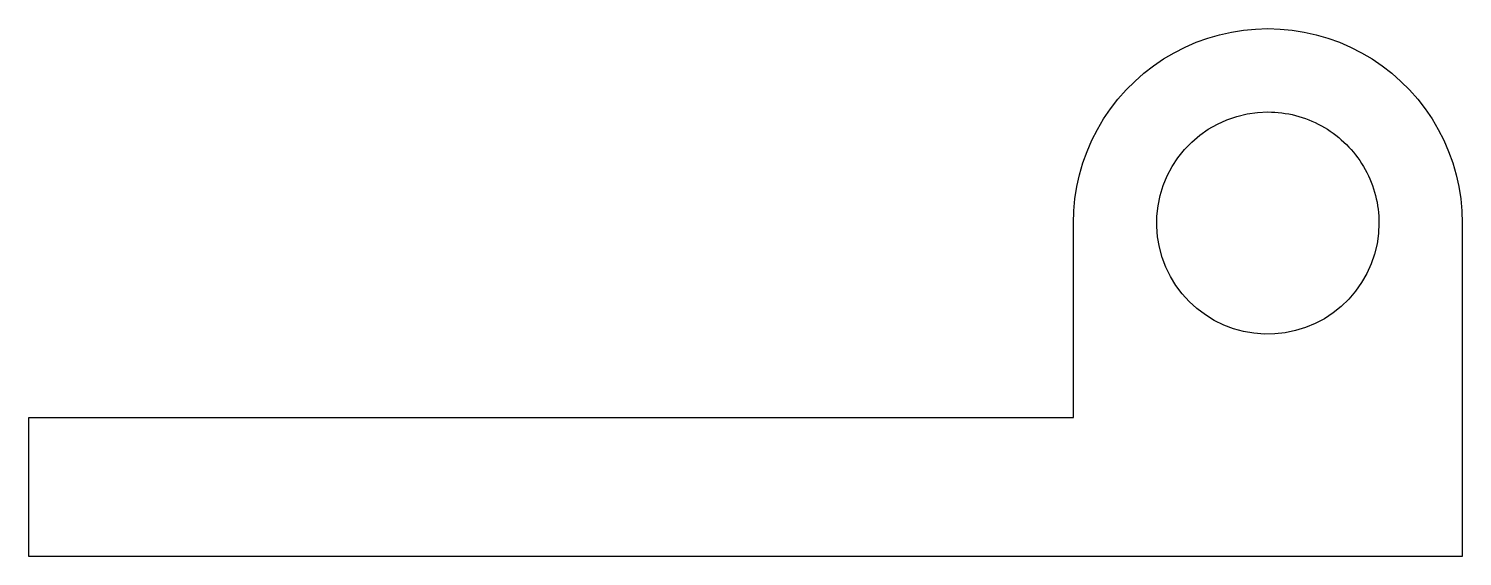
# Model space of a CAD drawing. Header units: metres. Extents: x -38.3 to 13.3, y 0 to 19.
import ezdxf

# ---------------------------------------------------------------- set-up
doc = ezdxf.new("R2010")
doc.units = ezdxf.units.M

msp = doc.modelspace()

# ---------------------------------------------------------------- linework, layer by layer
for points in [[(-0.7, 12), (-0.686, 12.44), (-0.645, 12.877), (-0.576, 13.312), (-0.48, 13.741), (-0.357, 14.163), (-0.208, 14.577), (-0.034, 14.98), (0.166, 15.372), (0.39, 15.751), (0.637, 16.114), (0.906, 16.462), (1.197, 16.792), (1.508, 17.103), (1.838, 17.394), (2.186, 17.663), (2.549, 17.91), (2.928, 18.134), (3.32, 18.334), (3.723, 18.508), (4.137, 18.657), (4.559, 18.78), (4.988, 18.876), (5.423, 18.945), (5.86, 18.986), (6.3, 19), (6.74, 18.986), (7.177, 18.945), (7.612, 18.876), (8.041, 18.78), (8.463, 18.657), (8.877, 18.508), (9.28, 18.334), (9.672, 18.134), (10.051, 17.91), (10.414, 17.663), (10.762, 17.394), (11.092, 17.103), (11.403, 16.792), (11.694, 16.462), (11.963, 16.114), (12.21, 15.751), (12.434, 15.372), (12.634, 14.98), (12.808, 14.577), (12.957, 14.163), (13.08, 13.741), (13.176, 13.312), (13.245, 12.877), (13.286, 12.44), (13.3, 12)], [(10.3, 12), (10.282, 11.624), (10.229, 11.25), (10.141, 10.884), (10.019, 10.528), (9.864, 10.184), (9.677, 9.857), (9.461, 9.548), (9.216, 9.262), (8.945, 9), (8.651, 8.764), (8.336, 8.557), (8.003, 8.381), (7.655, 8.236), (7.295, 8.126), (6.926, 8.049), (6.551, 8.008), (6.174, 8.002), (5.799, 8.032), (5.427, 8.096), (5.064, 8.196), (4.711, 8.329), (4.373, 8.495), (4.052, 8.692), (3.75, 8.918), (3.472, 9.172), (3.218, 9.45), (2.992, 9.752), (2.795, 10.073), (2.629, 10.411), (2.496, 10.764), (2.396, 11.127), (2.332, 11.499), (2.302, 11.874), (2.308, 12.251), (2.349, 12.626), (2.426, 12.995), (2.536, 13.355), (2.681, 13.703), (2.857, 14.036), (3.064, 14.351), (3.3, 14.645), (3.562, 14.916), (3.848, 15.161), (4.157, 15.377), (4.484, 15.564), (4.828, 15.719), (5.184, 15.841), (5.55, 15.929), (5.924, 15.982), (6.3, 16)], [(6.3, 16), (6.426, 15.998), (6.551, 15.992), (6.676, 15.982), (6.801, 15.968), (6.926, 15.951), (7.05, 15.929), (7.173, 15.904), (7.295, 15.874), (7.416, 15.841), (7.536, 15.804), (7.655, 15.764), (7.772, 15.719), (7.889, 15.671), (8.003, 15.619), (8.116, 15.564), (8.227, 15.505), (8.336, 15.443), (8.443, 15.377), (8.548, 15.308), (8.651, 15.236), (8.752, 15.161), (8.85, 15.082), (8.945, 15), (9.038, 14.916), (9.128, 14.828), (9.216, 14.738), (9.3, 14.645), (9.382, 14.55), (9.461, 14.452), (9.536, 14.351), (9.608, 14.248), (9.677, 14.143), (9.743, 14.036), (9.805, 13.927), (9.864, 13.816), (9.919, 13.703), (9.971, 13.589), (10.019, 13.472), (10.064, 13.355), (10.104, 13.236), (10.141, 13.116), (10.174, 12.995), (10.204, 12.873), (10.229, 12.75), (10.251, 12.626), (10.268, 12.501), (10.282, 12.376), (10.292, 12.251), (10.298, 12.126), (10.3, 12)], [(-0.7, 5), (-0.7, 5.14), (-0.7, 5.28), (-0.7, 5.42), (-0.7, 5.56), (-0.7, 5.7), (-0.7, 5.84), (-0.7, 5.98), (-0.7, 6.12), (-0.7, 6.26), (-0.7, 6.4), (-0.7, 6.54), (-0.7, 6.68), (-0.7, 6.82), (-0.7, 6.96), (-0.7, 7.1), (-0.7, 7.24), (-0.7, 7.38), (-0.7, 7.52), (-0.7, 7.66), (-0.7, 7.8), (-0.7, 7.94), (-0.7, 8.08), (-0.7, 8.22), (-0.7, 8.36), (-0.7, 8.5), (-0.7, 8.64), (-0.7, 8.78), (-0.7, 8.92), (-0.7, 9.06), (-0.7, 9.2), (-0.7, 9.34), (-0.7, 9.48), (-0.7, 9.62), (-0.7, 9.76), (-0.7, 9.9), (-0.7, 10.04), (-0.7, 10.18), (-0.7, 10.32), (-0.7, 10.46), (-0.7, 10.6), (-0.7, 10.74), (-0.7, 10.88), (-0.7, 11.02), (-0.7, 11.16), (-0.7, 11.3), (-0.7, 11.44), (-0.7, 11.58), (-0.7, 11.72), (-0.7, 11.86), (-0.7, 12)], [(-0.7, 5), (-0.7, 5.14), (-0.7, 5.28), (-0.7, 5.42), (-0.7, 5.56), (-0.7, 5.7), (-0.7, 5.84), (-0.7, 5.98), (-0.7, 6.12), (-0.7, 6.26), (-0.7, 6.4), (-0.7, 6.54), (-0.7, 6.68), (-0.7, 6.82), (-0.7, 6.96), (-0.7, 7.1), (-0.7, 7.24), (-0.7, 7.38), (-0.7, 7.52), (-0.7, 7.66), (-0.7, 7.8), (-0.7, 7.94), (-0.7, 8.08), (-0.7, 8.22), (-0.7, 8.36), (-0.7, 8.5), (-0.7, 8.64), (-0.7, 8.78), (-0.7, 8.92), (-0.7, 9.06), (-0.7, 9.2), (-0.7, 9.34), (-0.7, 9.48), (-0.7, 9.62), (-0.7, 9.76), (-0.7, 9.9), (-0.7, 10.04), (-0.7, 10.18), (-0.7, 10.32), (-0.7, 10.46), (-0.7, 10.6), (-0.7, 10.74), (-0.7, 10.88), (-0.7, 11.02), (-0.7, 11.16), (-0.7, 11.3), (-0.7, 11.44), (-0.7, 11.58), (-0.7, 11.72), (-0.7, 11.86), (-0.7, 12)], [(13.3, 12), (13.3, 11.76), (13.3, 11.52), (13.3, 11.28), (13.3, 11.04), (13.3, 10.8), (13.3, 10.56), (13.3, 10.32), (13.3, 10.08), (13.3, 9.84), (13.3, 9.6), (13.3, 9.36), (13.3, 9.12), (13.3, 8.88), (13.3, 8.64), (13.3, 8.4), (13.3, 8.16), (13.3, 7.92), (13.3, 7.68), (13.3, 7.44), (13.3, 7.2), (13.3, 6.96), (13.3, 6.72), (13.3, 6.48), (13.3, 6.24), (13.3, 6), (13.3, 5.76), (13.3, 5.52), (13.3, 5.28), (13.3, 5.04), (13.3, 4.8), (13.3, 4.56), (13.3, 4.32), (13.3, 4.08), (13.3, 3.84), (13.3, 3.6), (13.3, 3.36), (13.3, 3.12), (13.3, 2.88), (13.3, 2.64), (13.3, 2.4), (13.3, 2.16), (13.3, 1.92), (13.3, 1.68), (13.3, 1.44), (13.3, 1.2), (13.3, 0.96), (13.3, 0.72), (13.3, 0.48), (13.3, 0.24), (13.3, 0)], [(-38.3, 0), (-38.3, 0.1), (-38.3, 0.2), (-38.3, 0.3), (-38.3, 0.4), (-38.3, 0.5), (-38.3, 0.6), (-38.3, 0.7), (-38.3, 0.8), (-38.3, 0.9), (-38.3, 1), (-38.3, 1.1), (-38.3, 1.2), (-38.3, 1.3), (-38.3, 1.4), (-38.3, 1.5), (-38.3, 1.6), (-38.3, 1.7), (-38.3, 1.8), (-38.3, 1.9), (-38.3, 2), (-38.3, 2.1), (-38.3, 2.2), (-38.3, 2.3), (-38.3, 2.4), (-38.3, 2.5), (-38.3, 2.6), (-38.3, 2.7), (-38.3, 2.8), (-38.3, 2.9), (-38.3, 3), (-38.3, 3.1), (-38.3, 3.2), (-38.3, 3.3), (-38.3, 3.4), (-38.3, 3.5), (-38.3, 3.6), (-38.3, 3.7), (-38.3, 3.8), (-38.3, 3.9), (-38.3, 4), (-38.3, 4.1), (-38.3, 4.2), (-38.3, 4.3), (-38.3, 4.4), (-38.3, 4.5), (-38.3, 4.6), (-38.3, 4.7), (-38.3, 4.8), (-38.3, 4.9), (-38.3, 5)], [(-38.3, 5), (-37.548, 5), (-36.796, 5), (-36.044, 5), (-35.292, 5), (-34.54, 5), (-33.788, 5), (-33.036, 5), (-32.284, 5), (-31.532, 5), (-30.78, 5), (-30.028, 5), (-29.276, 5), (-28.524, 5), (-27.772, 5), (-27.02, 5), (-26.268, 5), (-25.516, 5), (-24.764, 5), (-24.012, 5), (-23.26, 5), (-22.508, 5), (-21.756, 5), (-21.004, 5), (-20.252, 5), (-19.5, 5), (-18.748, 5), (-17.996, 5), (-17.244, 5), (-16.492, 5), (-15.74, 5), (-14.988, 5), (-14.236, 5), (-13.484, 5), (-12.732, 5), (-11.98, 5), (-11.228, 5), (-10.476, 5), (-9.724, 5), (-8.972, 5), (-8.22, 5), (-7.468, 5), (-6.716, 5), (-5.964, 5), (-5.212, 5), (-4.46, 5), (-3.708, 5), (-2.956, 5), (-2.204, 5), (-1.452, 5), (-0.7, 5)], [(-20, 5), (-19.614, 5), (-19.228, 5), (-18.842, 5), (-18.456, 5), (-18.07, 5), (-17.684, 5), (-17.298, 5), (-16.912, 5), (-16.526, 5), (-16.14, 5), (-15.754, 5), (-15.368, 5), (-14.982, 5), (-14.596, 5), (-14.21, 5), (-13.824, 5), (-13.438, 5), (-13.052, 5), (-12.666, 5), (-12.28, 5), (-11.894, 5), (-11.508, 5), (-11.122, 5), (-10.736, 5), (-10.35, 5), (-9.964, 5), (-9.578, 5), (-9.192, 5), (-8.806, 5), (-8.42, 5), (-8.034, 5), (-7.648, 5), (-7.262, 5), (-6.876, 5), (-6.49, 5), (-6.104, 5), (-5.718, 5), (-5.332, 5), (-4.946, 5), (-4.56, 5), (-4.174, 5), (-3.788, 5), (-3.402, 5), (-3.016, 5), (-2.63, 5), (-2.244, 5), (-1.858, 5), (-1.472, 5), (-1.086, 5), (-0.7, 5)], [(13.3, 0), (12.268, 0), (11.236, 0), (10.204, 0), (9.172, 0), (8.14, 0), (7.108, 0), (6.076, 0), (5.044, 0), (4.012, 0), (2.98, 0), (1.948, 0), (0.916, 0), (-0.116, 0), (-1.148, 0), (-2.18, 0), (-3.212, 0), (-4.244, 0), (-5.276, 0), (-6.308, 0), (-7.34, 0), (-8.372, 0), (-9.404, 0), (-10.436, 0), (-11.468, 0), (-12.5, 0), (-13.532, 0), (-14.564, 0), (-15.596, 0), (-16.628, 0), (-17.66, 0), (-18.692, 0), (-19.724, 0), (-20.756, 0), (-21.788, 0), (-22.82, 0), (-23.852, 0), (-24.884, 0), (-25.916, 0), (-26.948, 0), (-27.98, 0), (-29.012, 0), (-30.044, 0), (-31.076, 0), (-32.108, 0), (-33.14, 0), (-34.172, 0), (-35.204, 0), (-36.236, 0), (-37.268, 0), (-38.3, 0)]]:
    msp.add_lwpolyline(points)

doc.saveas('drawing.dxf')
